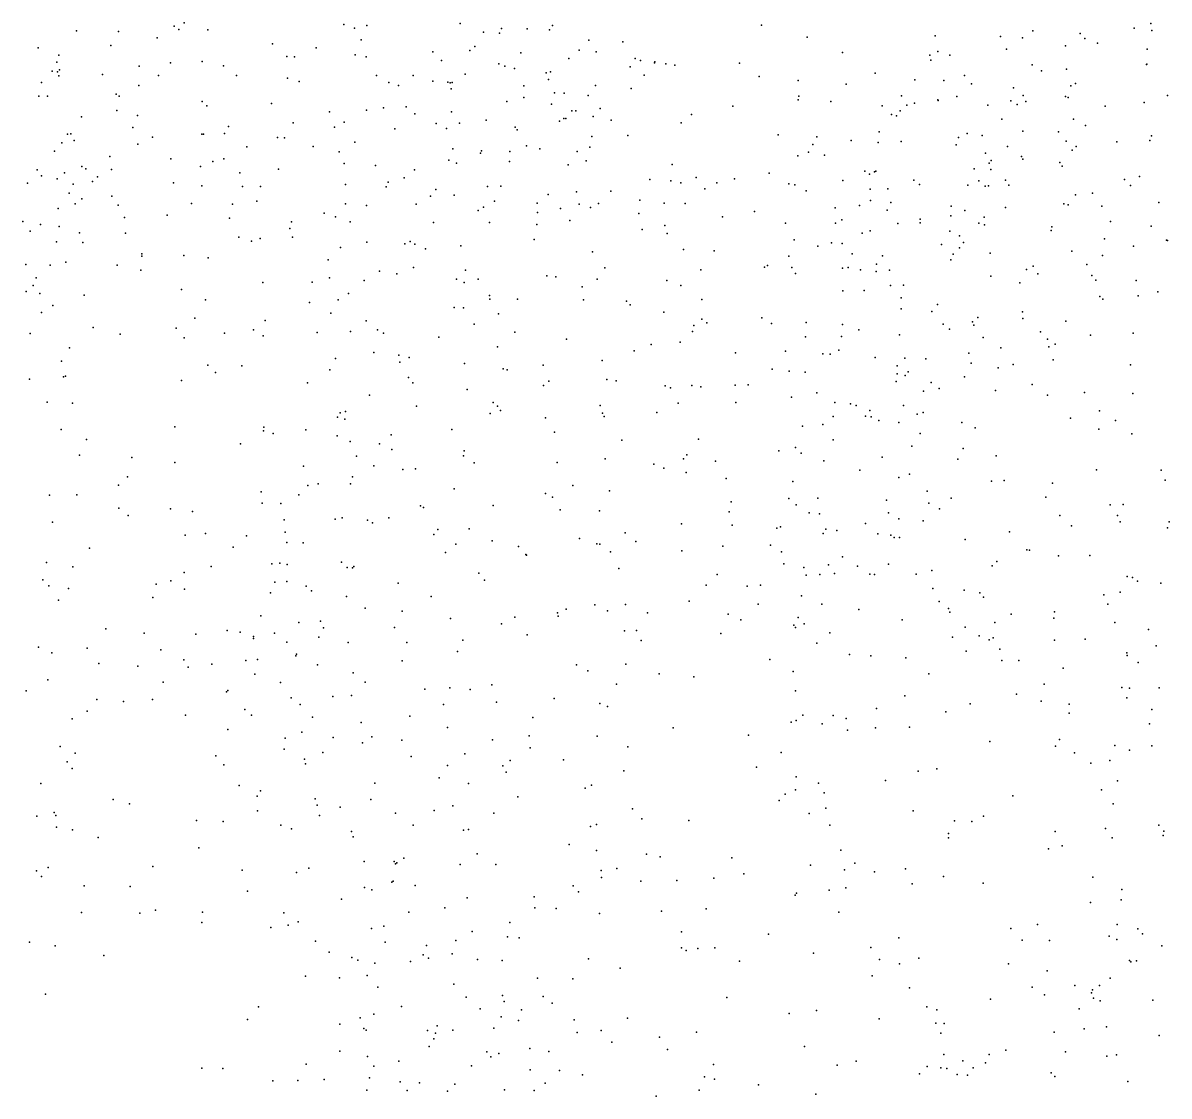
# Model space of a CAD drawing. Header units: metres. Extents: x -25 to 25, y -27.7 to 27.8.
# Drawn here: x -14.642 to -11.815, y -2.639 to 0.009 of the extents above; entities that cross this region are included whole.
import ezdxf

# ---------------------------------------------------------------- set-up
doc = ezdxf.new("R2010")
doc.units = ezdxf.units.M

msp = doc.modelspace()

# ---------------------------------------------------------------- linework, layer by layer
for p in [(-14.2688, 0.0004, -1.5352), (-14.2443, 0.0085, 16.558), (-13.8502, 0.0046, -5.1014), (-13.794, 0.0018, 13.2929), (-13.5634, 0.0071, -6.0181), (-13.3355, 0.0024, 6.658), (-12.8202, 0.003, 13.7096), (-11.8592, 0.0067, 14.2783), (-14.5099, -0.0108, 5.4846), (-14.4066, -0.0124, -3.3432), (-14.3113, -0.0279, -3.5133), (-14.2577, -0.0073, -4.7317), (-14.1858, -0.0085, 14.4868), (-13.8238, -0.0041, -5.2727), (-13.5057, -0.0141, 15.2332), (-13.4662, -0.0164, 9.6642), (-13.4613, -0.0054, 7.7925), (-13.3985, -0.0057, 10.0644), (-13.343, -0.0083, 6.3641), (-12.7075, -0.0265, -4.2184), (-12.3919, -0.0232, 11.1503), (-12.2307, -0.0253, -7.9988), (-12.176, -0.0279, 13.2302), (-12.1508, -0.0108, -8.1412), (-12.0337, -0.0174, 6.2112), (-11.9008, -0.0041, 3.8887), (-11.8572, -0.0099, -4.602), (-14.6044, -0.053, 14.3024), (-14.4256, -0.0468, -5.0975), (-14.0262, -0.0428, 16.4216), (-13.9187, -0.0529, -2.5521), (-13.8075, -0.0331, -5.4372), (-13.5274, -0.0495, 15.529), (-13.2457, -0.0344, 10.5183), (-13.1625, -0.0384, -3.6591), (-12.2153, -0.056, 4.7397), (-12.0702, -0.0484, -8.3495), (-12.0222, -0.0299, 5.5567), (-11.9912, -0.0417, 12.8764), (-11.8688, -0.0559, -8.6937), (-14.5532, -0.0707, -1.51), (-13.9914, -0.074, -1.8293), (-13.9722, -0.0751, -2.2142), (-13.8222, -0.0705, -2.7669), (-13.795, -0.0753, 16.1619), (-13.6309, -0.063, 15.8213), (-13.6094, -0.0842, 9.6582), (-13.5396, -0.0592, 9.8363), (-13.4135, -0.0656, 9.5225), (-13.2952, -0.0789, 10.295), (-13.2702, -0.0589, -3.5294), (-13.2283, -0.0631, 10.9587), (-13.1321, -0.0792, 9.1105), (-13.1187, -0.0838, -6.4036), (-12.6203, -0.0643, 5.5666), (-12.405, -0.0713, -7.2929), (-12.4025, -0.0835, 13.5982), (-12.3854, -0.0621, 10.3761), (-12.3558, -0.0711, 10.0563), (-14.5697, -0.1101, 3.4493), (-14.5583, -0.0883, -5.3066), (-14.5567, -0.1119, -3.2954), (-14.5522, -0.1069, 3.9672), (-14.3551, -0.0984, -4.9469), (-14.2778, -0.0901, 5.127), (-14.1996, -0.0865, -3.7322), (-14.1471, -0.0972, 13.0363), (-13.4683, -0.0923, -3.2356), (-13.4536, -0.0982, 13.634), (-13.4293, -0.1038, 7.5553), (-13.3404, -0.1124, 7.0197), (-13.144, -0.1001, -4.1978), (-13.0837, -0.09, 8.9335), (-13.083, -0.0874, 5.9029), (-13.0559, -0.0922, 8.5674), (-13.0341, -0.096, 13.7525), (-12.8746, -0.0906, -6.52), (-12.1525, -0.0948, 6.1205), (-12.1293, -0.1098, 3.9072), (-12.0679, -0.1052, 9.5038), (-11.8704, -0.0944, 9.3456), (-11.8691, -0.093, 12.9603), (-14.5961, -0.1388, 16.6734), (-14.5538, -0.1223, 3.7598), (-14.4461, -0.1187, 4.6483), (-14.308, -0.1214, 14.4525), (-14.1152, -0.1208, -4.3256), (-13.9897, -0.1275, -5.0157), (-13.9607, -0.1358, -2.0599), (-13.7698, -0.1209, 14.7804), (-13.7391, -0.1383, -4.4832), (-13.6793, -0.1213, 14.9056), (-13.6308, -0.135, -5.9496), (-13.5935, -0.1373, 15.0858), (-13.588, -0.1389, -4.383), (-13.5834, -0.1387, -3.0082), (-13.5509, -0.1182, 7.9909), (-13.3515, -0.1145, 7.2022), (-13.3454, -0.1307, 6.5233), (-13.1097, -0.1207, 11.1548), (-12.8261, -0.1233, 5.7281), (-12.7297, -0.1337, 11.4469), (-12.5397, -0.1153, 11.4492), (-12.4421, -0.1316, 10.6064), (-12.37, -0.1334, -7.8942), (-12.3193, -0.1214, -4.4046), (-12.045, -0.1409, 13.1769), (-14.412, -0.1676, -1.7211), (-14.3564, -0.1456, 13.023), (-13.7152, -0.1462, 13.4139), (-13.5854, -0.1538, 15.6667), (-13.4061, -0.1468, -4.2881), (-13.331, -0.1636, 6.3065), (-13.3069, -0.1649, 13.7086), (-13.2298, -0.1459, 8.3796), (-13.1417, -0.1532, 8.7866), (-12.6113, -0.1428, 13.7843), (-12.3022, -0.142, 9.7439), (-12.1982, -0.1518, -3.9877), (-12.0565, -0.1469, -8.5266), (-14.6033, -0.1721, -1.6203), (-14.5819, -0.1724, 3.3054), (-14.4044, -0.1724, 5.2367), (-14.1996, -0.1852, -1.8003), (-14.1882, -0.1961, 14.5338), (-14.0293, -0.1904, -4.8329), (-13.4483, -0.185, -6.1733), (-13.4063, -0.1752, 9.262), (-13.338, -0.1917, -3.3745), (-13.2477, -0.1704, 10.606), (-12.8909, -0.1971, 11.3515), (-12.7297, -0.181, -4.1711), (-12.7282, -0.1725, 5.616), (-12.6486, -0.185, -4.0161), (-12.5224, -0.1957, -4.3155), (-12.4747, -0.1717, -7.6574), (-12.4613, -0.1943, -7.2143), (-12.4423, -0.1895, -6.9943), (-12.3853, -0.1808, 13.7505), (-12.384, -0.183, -4.0258), (-12.3378, -0.1728, 4.952), (-12.2615, -0.1947, -8.1909), (-12.2047, -0.184, 9.5763), (-12.1893, -0.1926, 4.2153), (-12.1746, -0.1705, 13.4364), (-12.1676, -0.1853, 6.2622), (-12.0697, -0.1729, 5.2857), (-12.0632, -0.1755, -4.5427), (-11.9719, -0.1968, 4.8969), (-11.8762, -0.188, 4.7051), (-11.8185, -0.1705, 6.5156), (-14.4979, -0.2228, -3.4534), (-14.4102, -0.2077, 4.8783), (-14.3595, -0.2201, 5.0595), (-13.8855, -0.2104, -2.3988), (-13.7943, -0.2067, 9.6951), (-13.7528, -0.2013, -5.789), (-13.6965, -0.1984, 9.5075), (-13.6751, -0.2156, -2.7881), (-13.5845, -0.2106, 13.5393), (-13.2877, -0.2082, 10.4583), (-13.2778, -0.2084, -4.1972), (-13.2355, -0.2226, 8.5868), (-13.2178, -0.2022, 6.0173), (-12.9925, -0.2171, -6.4773), (-12.4991, -0.2174, -7.4279), (-12.4868, -0.221, 10.8529), (-12.4782, -0.2087, 13.8724), (-14.3711, -0.2498, -4.8245), (-14.1352, -0.2467, -4.2148), (-13.9756, -0.2381, 16.3363), (-13.8735, -0.2487, -4.5007), (-13.8498, -0.2362, 13.2782), (-13.725, -0.2527, 9.8316), (-13.6226, -0.2395, 9.3221), (-13.5973, -0.2515, 15.43), (-13.5652, -0.2386, -6.0534), (-13.4992, -0.2312, 7.6831), (-13.4278, -0.2484, 9.1025), (-13.3182, -0.2337, 8.952), (-13.3077, -0.2276, 6.6588), (-13.3024, -0.2272, -6.3043), (-13.1906, -0.231, 11.0076), (-13.018, -0.2379, 13.8572), (-12.2272, -0.2289, 13.6397), (-12.0507, -0.2291, 13.3231), (-12.0211, -0.2449, 9.3751), (-14.5322, -0.2657, 5.2272), (-14.5244, -0.2651, -5.0673), (-14.516, -0.2814, 4.6377), (-14.3229, -0.2735, -4.6768), (-14.201, -0.2655, -3.8323), (-14.1967, -0.2662, -4.4496), (-14.1445, -0.2643, -4.0177), (-14.0144, -0.2743, -2.1899), (-13.9966, -0.2746, -5.306), (-13.4229, -0.255, 7.485), (-13.2383, -0.2717, 10.7445), (-13.1501, -0.2695, -3.583), (-12.7787, -0.2674, 13.9952), (-12.6832, -0.2725, -6.6478), (-12.5986, -0.2819, 14.031), (-12.5297, -0.2599, 5.2876), (-12.3344, -0.2743, 9.6604), (-12.313, -0.2644, 13.8615), (-12.2757, -0.2695, 4.7424), (-12.1753, -0.2581, -8.3938), (-12.0877, -0.2605, -3.9202), (-11.8617, -0.2813, -3.744), (-11.8577, -0.2704, 13.2454), (-14.5644, -0.308, -1.8852), (-14.5461, -0.2872, 3.5383), (-14.3591, -0.2906, -1.9962), (-14.09, -0.297, 13.1414), (-13.9264, -0.2964, -5.4684), (-13.8619, -0.3094, 16.1797), (-13.8236, -0.2854, -5.6479), (-13.5815, -0.3019, 9.1127), (-13.5105, -0.3068, 10.087), (-13.4408, -0.309, 8.8958), (-13.4001, -0.2948, 10.2429), (-13.3667, -0.3018, 8.6551), (-13.2751, -0.3086, 6.4941), (-13.2439, -0.2982, -3.4485), (-12.7044, -0.3105, 11.4185), (-12.6932, -0.2913, 5.4617), (-12.5326, -0.2867, -6.8269), (-12.4754, -0.2843, 10.3703), (-12.3396, -0.2924, -8.0999), (-12.213, -0.2963, 3.8754), (-12.0681, -0.2829, 13.4811), (-12.0538, -0.305, 3.7778), (-12.0439, -0.296, -8.6667), (-11.9435, -0.2847, -4.5688), (-14.428, -0.3206, 13.0976), (-14.277, -0.3266, -2.1562), (-14.1739, -0.3332, 14.6185), (-14.1463, -0.3267, -4.9491), (-13.8496, -0.3386, 9.4695), (-13.5917, -0.3297, 7.8087), (-13.5729, -0.3374, 8.2142), (-13.5135, -0.3131, -4.2651), (-13.4418, -0.3336, 13.6551), (-13.253, -0.3314, 6.2992), (-12.7301, -0.3193, -3.9597), (-12.6645, -0.3176, -4.2099), (-12.2674, -0.3127, 6.1832), (-12.2587, -0.3378, 5.6296), (-12.2537, -0.3309, 9.5268), (-12.1785, -0.3209, 13.764), (-12.1752, -0.3279, 5.3737), (-12.0837, -0.3359, 5.0609), (-14.607, -0.3536, -3.485), (-14.5396, -0.3609, -2.1202), (-14.4972, -0.3459, 3.7106), (-14.4867, -0.3516, 4.8427), (-14.4234, -0.3533, -2.2925), (-14.2042, -0.3457, 16.4781), (-14.1068, -0.3612, -2.3121), (-14.0118, -0.3525, 14.7335), (-13.7722, -0.343, 16.0375), (-13.6762, -0.3537, 15.2198), (-13.297, -0.3413, 7.1166), (-13.0404, -0.3406, -3.6877), (-12.8013, -0.362, -6.5964), (-12.5647, -0.3569, -3.9997), (-12.554, -0.3645, 11.1211), (-12.5409, -0.3586, -7.3339), (-12.5381, -0.3572, -7.6459), (-12.2955, -0.3513, 5.8246), (-12.254, -0.3531, 4.5541), (-12.0779, -0.3452, 13.6359), (-14.6312, -0.3865, 14.2937), (-14.5966, -0.3683, 16.6476), (-14.5579, -0.3764, 4.2817), (-14.5184, -0.3891, -2.5223), (-14.4707, -0.3829, -4.7741), (-14.458, -0.3715, -3.5753), (-14.2711, -0.3859, -2.6097), (-14.2008, -0.3934, -4.2662), (-14.1003, -0.3949, -5.2045), (-14.0561, -0.3953, -2.5611), (-13.846, -0.3902, -2.4229), (-13.746, -0.3954, 9.2086), (-13.7408, -0.3839, -5.8409), (-13.702, -0.3736, 9.9327), (-13.4962, -0.3953, -2.8447), (-13.4634, -0.3941, -6.1778), (-13.0952, -0.3774, 5.9396), (-13.0437, -0.3812, 13.9674), (-13.0193, -0.386, 6.5848), (-12.9812, -0.373, 11.279), (-12.9301, -0.3863, 6.7125), (-12.8866, -0.3764, 14.0633), (-12.7527, -0.3882, 6.7922), (-12.7375, -0.3907, 6.4679), (-12.619, -0.3802, 6.5883), (-12.4446, -0.3795, 5.0415), (-12.4305, -0.3902, 6.5833), (-12.3113, -0.3917, 6.3357), (-12.2838, -0.3808, -8.2978), (-12.2683, -0.3945, 4.0239), (-12.2603, -0.3932, 4.3877), (-12.2184, -0.3792, 13.9621), (-12.2096, -0.3914, 6.5285), (-11.9242, -0.3773, 4.6693), (-11.9096, -0.3925, 13.3771), (-11.8875, -0.3701, 6.6096), (-14.5281, -0.4114, 4.1152), (-14.4226, -0.4192, -4.6286), (-13.6367, -0.4184, -4.2905), (-13.6239, -0.4022, 8.0836), (-13.5781, -0.4167, 8.8694), (-13.3461, -0.4146, -4.1672), (-13.2766, -0.4082, -6.3332), (-13.1915, -0.4064, 10.9619), (-12.96, -0.4004, 6.4364), (-12.7096, -0.4054, 14.166), (-12.552, -0.4017, 10.9583), (-12.5084, -0.4009, 6.83), (-12.0457, -0.4152, 4.8583), (-12.0032, -0.4116, 9.3203), (-14.5552, -0.4492, 4.7415), (-14.5136, -0.438, 3.8742), (-14.4972, -0.4251, 4.983), (-14.4071, -0.4408, 14.5072), (-14.2263, -0.4373, -4.0927), (-14.1251, -0.4388, -2.7034), (-14.065, -0.4315, 16.3634), (-13.8464, -0.4374, -5.6673), (-13.7949, -0.4419, 15.069), (-13.672, -0.4382, 15.6969), (-13.5059, -0.4458, 10.1941), (-13.4785, -0.4314, 8.4994), (-13.3732, -0.4358, 10.361), (-13.3158, -0.4489, 7.3436), (-13.2698, -0.4387, 13.8485), (-13.2417, -0.4469, -3.3104), (-13.2221, -0.4368, 10.8129), (-13.1204, -0.4284, 6.9723), (-13.0604, -0.436, -4.1167), (-13.0083, -0.4372, 5.7887), (-12.6385, -0.4477, 6.9769), (-12.5784, -0.4417, -6.8477), (-12.5511, -0.4295, 14.2017), (-12.5006, -0.4347, 10.2252), (-12.3525, -0.4432, 6.079), (-12.2177, -0.4466, 6.7463), (-12.0738, -0.4376, 13.8004), (-12.0637, -0.4398, 6.6735), (-11.9808, -0.4433, -4.5145), (-11.8396, -0.4348, -8.9581), (-14.3912, -0.4716, 16.5424), (-14.2865, -0.4659, -3.9337), (-14.1325, -0.4732, -4.675), (-13.8992, -0.4608, -2.6143), (-13.8712, -0.4695, 9.5706), (-13.5187, -0.4541, 8.7249), (-13.373, -0.4592, -3.0101), (-13.2928, -0.4789, 10.5404), (-13.123, -0.4617, -6.4226), (-12.9159, -0.4696, 5.6049), (-12.837, -0.4566, 7.0073), (-12.6215, -0.4774, 5.1889), (-12.5101, -0.4532, 6.2358), (-12.4285, -0.4756, -8.0747), (-12.3526, -0.4671, -4.4081), (-12.3185, -0.4541, 14.1366), (-12.2709, -0.471, 5.5416), (-14.6422, -0.4815, -4.9425), (-14.624, -0.5055, 5.037), (-14.5987, -0.4891, 3.6503), (-14.5526, -0.4936, 14.3984), (-13.9835, -0.4986, 14.892), (-13.9798, -0.4825, 13.2559), (-13.835, -0.482, 9.3749), (-13.6294, -0.484, 13.4748), (-13.4915, -0.4841, 7.6355), (-13.3747, -0.4887, 13.7444), (-13.1144, -0.5009, 7.1542), (-13.0586, -0.4913, 11.1585), (-12.7607, -0.4852, 11.4073), (-12.6371, -0.4855, -3.8604), (-12.5523, -0.5045, -7.0102), (-12.4841, -0.4862, 9.863), (-12.4285, -0.4842, 9.6965), (-12.3554, -0.505, 4.673), (-12.2842, -0.485, -3.8942), (-12.2701, -0.4897, 6.9238), (-12.105, -0.5034, 5.0015), (-12.1041, -0.4945, 3.6779), (-11.9593, -0.4811, -8.8625), (-11.8584, -0.4927, 3.7123), (-14.5594, -0.5318, -4.61), (-14.5027, -0.5094, -3.6844), (-14.4941, -0.5327, 13.2091), (-14.3891, -0.5099, -4.3952), (-14.1099, -0.5197, 14.7867), (-14.0784, -0.53, -2.8394), (-14.0569, -0.5229, -5.3514), (-13.9774, -0.5202, -5.5047), (-13.7938, -0.5326, 15.1984), (-13.6997, -0.5366, 15.5738), (-13.6865, -0.5305, -5.9218), (-13.3809, -0.5255, 7.4849), (-13.0531, -0.5109, -3.534), (-12.7392, -0.5266, 6.16), (-12.6476, -0.5339, 11.1664), (-12.6214, -0.5354, 10.9954), (-12.5714, -0.5104, 10.8336), (-12.3318, -0.5164, 3.917), (-12.322, -0.5335, 5.7645), (-11.9736, -0.524, 4.6741), (-11.8209, -0.5272, 6.7477), (-11.8183, -0.5284, 4.4743), (-14.3491, -0.5607, -4.1593), (-14.2453, -0.5654, 16.4648), (-13.8585, -0.5457, 9.8287), (-13.6751, -0.5376, -2.6285), (-13.6491, -0.5486, 8.9245), (-13.5622, -0.5417, -6.0732), (-13.2366, -0.5563, -3.1955), (-13.0127, -0.55, 14.1676), (-12.9365, -0.5538, -6.5378), (-12.681, -0.5425, -6.7537), (-12.5961, -0.5611, -7.3055), (-12.3762, -0.5383, 5.9556), (-12.3472, -0.5616, 4.4358), (-12.3315, -0.5461, -8.2655), (-12.2556, -0.5592, -8.4172), (-12.0548, -0.5545, -4.42), (-11.9785, -0.5651, 13.8344), (-11.9022, -0.5424, 13.6082), (-14.6353, -0.5873, 3.7879), (-14.5748, -0.5891, 4.835), (-14.5365, -0.5812, -2.8812), (-14.4099, -0.5893, -3.9545), (-14.3488, -0.5672, -2.9235), (-14.1854, -0.5709, -4.7868), (-13.889, -0.5756, 16.1396), (-12.8125, -0.5936, -3.6926), (-12.8055, -0.5899, 14.2961), (-12.7528, -0.5669, 7.1817), (-12.5363, -0.5868, 6.0715), (-12.5216, -0.5656, 10.475), (-12.3528, -0.5761, 4.23), (-12.1496, -0.5911, 9.3756), (-12.0174, -0.5871, 6.9128), (-14.6099, -0.6205, 4.1945), (-14.3517, -0.601, 14.6279), (-13.8862, -0.6201, 9.6336), (-13.7628, -0.6037, 15.3497), (-13.7196, -0.61, 9.0991), (-13.679, -0.5945, 10.0669), (-13.5504, -0.6014, 7.816), (-13.3495, -0.6155, 13.8768), (-13.3277, -0.6179, -2.9874), (-13.2064, -0.5957, 7.3379), (-12.9695, -0.6004, 11.2491), (-12.7448, -0.5945, 5.2237), (-12.7361, -0.6099, 11.301), (-12.6203, -0.5968, -7.4958), (-12.6064, -0.5944, 14.3243), (-12.5759, -0.6005, -7.1315), (-12.5369, -0.6049, -7.8612), (-12.5041, -0.6015, 10.0311), (-12.2541, -0.6161, 3.7094), (-12.1661, -0.5996, 14.1412), (-12.1384, -0.6106, 7.0337), (-12.0054, -0.6147, -3.8564), (-14.6167, -0.6393, 16.5933), (-14.2509, -0.6487, 13.2477), (-14.0504, -0.6318, 16.3028), (-13.9283, -0.6312, -2.8481), (-13.8002, -0.627, 13.3562), (-13.5727, -0.6233, 10.1773), (-13.5533, -0.6314, 8.0122), (-13.5189, -0.6233, -2.7463), (-13.2622, -0.6428, 10.6156), (-13.2252, -0.6235, 14.0532), (-13.0533, -0.6268, -3.4156), (-13.0192, -0.6392, 7.3126), (-12.5018, -0.6395, 10.2564), (-12.4699, -0.6382, 9.8328), (-12.1823, -0.6327, 5.1375), (-11.9953, -0.6257, 9.3046), (-11.8954, -0.6272, -4.2457), (-14.634, -0.654, 14.3628), (-14.6004, -0.6588, 4.6452), (-14.4912, -0.6629, -4.1612), (-14.1919, -0.6741, -5.0251), (-13.8645, -0.6749, -5.685), (-13.839, -0.6591, 9.3741), (-13.4915, -0.6639, 8.2347), (-13.49, -0.6731, 8.5789), (-13.422, -0.6727, 10.3613), (-13.2588, -0.6745, 7.5022), (-13.1529, -0.6774, -4.0936), (-12.9671, -0.6734, 5.5679), (-12.6193, -0.6521, 10.7835), (-12.5669, -0.6512, 4.9696), (-12.4755, -0.6697, -3.7723), (-11.9851, -0.6665, 13.9672), (-11.9783, -0.6728, -4.1032), (-11.8911, -0.6649, -8.9287), (-11.8421, -0.6551, 9.2353), (-14.5964, -0.7056, -2.9554), (-14.568, -0.6884, -4.0287), (-13.935, -0.6812, 15.084), (-13.5784, -0.6934, -6.0471), (-13.5551, -0.6942, 8.7669), (-13.1444, -0.6865, -6.4081), (-13.0614, -0.7049, 10.9634), (-12.4755, -0.6971, -8.0499), (-12.3998, -0.7031, 4.3083), (-12.386, -0.6864, 4.0159), (-12.1758, -0.7043, -8.5198), (-14.2177, -0.72, 16.4118), (-14.0445, -0.7253, -3.0116), (-13.8823, -0.7071, 9.7875), (-13.7954, -0.7263, 15.9729), (-13.5291, -0.7345, 13.6843), (-13.4685, -0.7088, 8.4223), (-12.9669, -0.7221, -4.0957), (-12.9553, -0.7316, 11.1333), (-12.8192, -0.7185, -3.5163), (-12.7951, -0.7329, 5.8971), (-12.7099, -0.7308, 10.9685), (-12.3718, -0.7345, -8.2297), (-12.2994, -0.7289, 7.2288), (-12.2865, -0.7182, 5.4442), (-12.1753, -0.7202, -3.8574), (-12.069, -0.7273, 14.122), (-14.6244, -0.7575, 4.3561), (-14.4687, -0.7427, 14.5793), (-14.4022, -0.759, 16.495), (-14.2638, -0.7448, 14.7678), (-14.1445, -0.757, -4.717), (-14.0734, -0.7485, 13.3032), (-14.0492, -0.763, -4.5753), (-13.9164, -0.7552, -4.4215), (-13.834, -0.7528, 15.289), (-13.7675, -0.7489, 9.2374), (-13.753, -0.757, -4.2935), (-13.4283, -0.7539, 7.7549), (-12.9903, -0.7525, -3.3297), (-12.9867, -0.7378, -6.4891), (-12.6203, -0.7355, -7.2207), (-12.5796, -0.7485, -7.7956), (-12.4794, -0.7605, 10.0039), (-12.3566, -0.7472, 5.6938), (-12.2958, -0.7373, -3.7462), (-12.1317, -0.7533, -4.0879), (-12.0082, -0.7617, 4.6728), (-11.903, -0.7569, 3.6223), (-14.2442, -0.7679, -3.0947), (-13.6158, -0.7666, 13.4791), (-13.4712, -0.7902, 8.0948), (-13.3014, -0.7712, 7.6432), (-13.092, -0.7848, -3.1768), (-13.0203, -0.7787, 7.4663), (-12.7116, -0.7659, -6.7254), (-12.6228, -0.7648, -6.9725), (-12.2735, -0.7675, -8.3825), (-12.1144, -0.7715, 7.2112), (-12.1114, -0.7904, 3.5634), (-12.0957, -0.7838, 9.3879), (-14.5276, -0.7925, 13.2989), (-13.8713, -0.8191, -2.9604), (-13.7764, -0.8047, -5.8008), (-13.7147, -0.8106, 15.6996), (-13.6891, -0.8166, 9.0779), (-13.1338, -0.8004, 14.2593), (-12.8842, -0.8051, 11.0003), (-12.7605, -0.801, -4.1416), (-12.6688, -0.8077, 7.3945), (-12.651, -0.8089, -7.3991), (-12.6291, -0.7989, 4.9331), (-12.54, -0.8171, -7.9286), (-12.4662, -0.8186, -4.2082), (-12.415, -0.8197, 3.9076), (-12.3085, -0.806, -4.1652), (-12.2297, -0.793, 9.5004), (-14.547, -0.8258, -3.075), (-14.1862, -0.8353, 14.8856), (-14.1018, -0.837, -5.2784), (-13.885, -0.8469, 9.5136), (-13.7124, -0.8284, -2.843), (-13.5531, -0.8318, -4.142), (-13.457, -0.8449, 13.9168), (-13.4478, -0.8475, 8.2555), (-13.3584, -0.8353, -2.9082), (-13.2129, -0.8244, -4.0401), (-12.7937, -0.8459, 14.4108), (-12.4853, -0.8372, 10.3044), (-12.3024, -0.8309, 3.6203), (-12.2359, -0.8424, 5.2332), (-12.1995, -0.8337, 14.2881), (-12.1001, -0.8224, 4.8792), (-11.9097, -0.8346, 13.945), (-14.6257, -0.8701, 14.4656), (-14.5425, -0.8646, 4.9543), (-14.537, -0.8629, 4.7601), (-14.2513, -0.8735, 13.2948), (-14.1674, -0.8539, -4.9095), (-13.6909, -0.8658, 10.1164), (-13.345, -0.8751, 14.1034), (-13.2016, -0.8711, 7.7072), (-13.1782, -0.8739, 10.6054), (-12.7519, -0.8504, 5.0251), (-12.7126, -0.8529, 10.7257), (-12.4878, -0.8761, 4.4183), (-12.4853, -0.8571, -3.5424), (-12.4655, -0.8614, -8.0917), (-12.4586, -0.8523, 4.2548), (-12.3194, -0.8642, 9.6537), (-13.9403, -0.8796, 15.1559), (-13.6805, -0.8791, -5.8969), (-13.5458, -0.8956, 13.7505), (-13.358, -0.8862, 7.8556), (-13.058, -0.8863, 7.6121), (-13.0443, -0.8915, -6.4151), (-12.9923, -0.8858, 5.3306), (-12.9701, -0.889, 5.5419), (-12.8851, -0.8846, 5.1396), (-12.853, -0.8844, 10.7898), (-12.6834, -0.9043, -3.3746), (-12.4204, -0.9, 14.4046), (-12.4018, -0.8783, -3.7732), (-12.3819, -0.8935, -3.9931), (-12.243, -0.8981, 7.3345), (-12.152, -0.8831, -8.519), (-12.023, -0.903, 14.1663), (-14.5822, -0.9268, 4.4973), (-14.5202, -0.9296, 14.6026), (-13.787, -0.9096, -4.2903), (-13.482, -0.9276, -4.043), (-13.0257, -0.9294, 14.3763), (-12.883, -0.928, 5.7063), (-12.7461, -0.9143, 5.8094), (-12.6395, -0.9275, -7.043), (-12.6004, -0.9314, 4.724), (-12.1143, -0.9099, 9.4818), (-11.9041, -0.9056, 4.5385), (-13.8599, -0.9532, 15.2861), (-13.8465, -0.95, 13.3669), (-13.671, -0.9372, 13.4617), (-13.4895, -0.9549, 8.6446), (-13.471, -0.937, 10.2781), (-13.4639, -0.9475, -6.1147), (-13.2179, -0.9355, -6.3186), (-13.2122, -0.9544, -3.0468), (-13.0786, -0.9523, -3.1238), (-12.5862, -0.9349, 14.4642), (-12.5528, -0.9472, 10.4608), (-12.4696, -0.9353, 4.0297), (-12.4362, -0.9565, 5.6432), (-12.421, -0.9522, 3.7927), (-11.9858, -0.9479, 7.3094), (-14.2674, -0.988, -3.1762), (-14.0475, -0.9887, 16.2465), (-13.866, -0.9636, 16.0635), (-13.8482, -0.9688, -5.6772), (-13.3533, -0.9659, -3.9458), (-13.2083, -0.9619, 7.8347), (-12.7187, -0.9863, -4.0082), (-12.6686, -0.9822, -7.3513), (-12.643, -0.9622, -7.6866), (-12.5637, -0.9618, 4.5334), (-12.5493, -0.9631, 5.7665), (-12.5307, -0.9722, -7.9647), (-12.4814, -0.9767, 7.4567), (-12.3254, -0.9772, 9.8274), (-12.0574, -0.9668, 3.4845), (-11.9466, -0.9718, 9.4335), (-14.5475, -0.9942, -3.1444), (-14.0487, -0.9973, -4.6855), (-14.0251, -1.0039, -5.3923), (-13.944, -0.9953, -5.5512), (-13.8668, -1.0098, 9.3684), (-13.734, -1.0072, 9.1356), (-13.5837, -0.9947, 8.8701), (-13.331, -1.0006, 8.0091), (-12.4289, -1.0046, 10.1896), (-12.2932, -0.9902, -8.3233), (-11.988, -0.9936, -8.6598), (-11.9063, -1.0053, 3.5182), (-14.485, -1.0187, 4.6724), (-14.1057, -1.0301, -3.1575), (-13.8348, -1.0237, -3.0195), (-13.7626, -1.0293, 15.8613), (-13.7324, -1.0434, 15.6791), (-13.1648, -1.0203, -3.8695), (-12.9755, -1.0183, 5.133), (-12.7362, -1.0388, 4.8337), (-12.6433, -1.0197, 7.5393), (-12.4493, -1.0355, -3.3822), (-12.3221, -1.0413, 5.4142), (-14.503, -1.0579, 16.4517), (-14.3732, -1.0637, 14.8016), (-13.8194, -1.0599, 10.004), (-13.5549, -1.0595, -3.9742), (-13.5533, -1.0469, 10.1831), (-13.2059, -1.0668, 14.3376), (-13.0124, -1.0671, 5.5009), (-13.0042, -1.0567, -3.8524), (-12.9332, -1.0728, -6.4079), (-12.7769, -1.0473, 5.7041), (-12.7225, -1.0528, -3.2371), (-12.666, -1.0713, -6.9097), (-12.5224, -1.0622, -3.8599), (-12.3358, -1.0672, 9.9943), (-12.2413, -1.0589, 14.3902), (-14.2674, -1.0761, 13.308), (-13.9496, -1.0845, 15.2145), (-13.7765, -1.0838, 15.5261), (-13.7053, -1.0933, -4.0787), (-13.674, -1.0915, -2.9231), (-13.5286, -1.0768, 13.9352), (-13.3238, -1.0755, -2.9859), (-13.0853, -1.0799, -6.3287), (-13.0613, -1.0895, 5.2763), (-13.006, -1.1006, 10.4449), (-12.5774, -1.095, -7.8516), (-11.9939, -1.0936, 3.4196), (-11.8343, -1.0948, 9.4763), (-14.3845, -1.1115, 4.9339), (-13.9141, -1.1281, -4.329), (-13.8339, -1.1287, 13.3681), (-13.8293, -1.1111, 9.2212), (-12.9075, -1.1148, 7.8645), (-12.7424, -1.1225, -6.5688), (-12.4815, -1.1125, 3.9732), (-12.4553, -1.1047, -8.106), (-12.2523, -1.1214, 5.2462), (-12.2216, -1.1201, 3.468), (-12.1025, -1.1266, -8.4823), (-11.8244, -1.1196, -8.7119), (-14.5764, -1.1561, 14.6382), (-14.5094, -1.1554, 4.4862), (-14.4064, -1.1313, -3.1891), (-14.0545, -1.1483, -5.1641), (-13.9613, -1.1553, 9.7899), (-13.9394, -1.1322, 16.0849), (-13.5782, -1.141, 8.7712), (-13.3529, -1.1524, -6.1151), (-13.2851, -1.1326, -3.7896), (-13.1948, -1.1453, 10.3308), (-12.4115, -1.1463, 7.529), (-14.0519, -1.1762, -3.1638), (-14.0055, -1.177, -4.6042), (-13.6611, -1.1824, 8.9068), (-13.6536, -1.1868, 13.4883), (-13.4818, -1.1822, -5.992), (-13.3356, -1.1616, 14.2344), (-12.8945, -1.1725, 14.568), (-12.7524, -1.1644, 10.3564), (-12.7342, -1.1803, 14.601), (-12.681, -1.164, -7.0534), (-12.5117, -1.1689, -3.6227), (-12.407, -1.1763, 10.1958), (-12.3522, -1.1637, -8.2364), (-12.1184, -1.1615, 7.4479), (-11.9597, -1.1798, 14.2175), (-11.9275, -1.1797, 4.6294), (-14.4052, -1.1887, 16.3517), (-14.3829, -1.2062, 13.3173), (-14.2784, -1.1901, 14.9541), (-14.224, -1.1969, -3.1946), (-13.8717, -1.2157, 15.4094), (-13.8547, -1.2119, 15.9208), (-13.7394, -1.2124, -5.7282), (-13.3165, -1.1926, 10.2404), (-13.2197, -1.1949, -3.0824), (-12.9001, -1.1971, 10.3234), (-12.7021, -1.1997, -6.7471), (-12.6773, -1.2027, -7.4739), (-12.507, -1.1998, -3.2254), (-12.4816, -1.2151, -3.4208), (-12.3807, -1.1899, 14.5404), (-12.0844, -1.2067, 4.9107), (-11.9418, -1.2064, -8.5584), (-14.5694, -1.2228, 13.4409), (-13.9978, -1.2175, 9.5027), (-13.792, -1.2179, 15.716), (-13.78, -1.2242, 10.005), (-13.6182, -1.2409, -5.8496), (-13.5409, -1.239, 13.9716), (-13.0173, -1.2269, 5.0241), (-12.8923, -1.23, 4.9073), (-12.7826, -1.2375, -6.439), (-12.7729, -1.2347, 4.7905), (-12.6613, -1.2402, 10.2536), (-12.6343, -1.2431, 4.6277), (-12.5632, -1.2263, 4.3604), (-12.4211, -1.2197, 3.7404), (-12.0549, -1.2321, 9.7831), (-11.9352, -1.2221, 7.4707), (-11.8188, -1.2368, 14.0776), (-11.8145, -1.2219, 9.5828), (-14.2421, -1.2547, 16.2414), (-14.1919, -1.2508, 13.3111), (-14.0909, -1.2566, 16.1528), (-13.9954, -1.2472, 13.3272), (-13.6281, -1.2535, -3.8498), (-13.4845, -1.2692, -2.9476), (-13.2692, -1.2628, 14.3352), (-13.1565, -1.2494, -3.6887), (-13.1303, -1.271, 5.1847), (-12.6675, -1.2508, -3.1981), (-12.5329, -1.2514, 5.45), (-12.5013, -1.2547, -7.9984), (-12.4928, -1.2609, 14.6389), (-12.4797, -1.2611, 4.1076), (-12.3174, -1.2654, 10.098), (-12.208, -1.247, -8.3582), (-14.4779, -1.2871, 14.8413), (-14.1238, -1.2844, 15.1638), (-13.9915, -1.2729, 15.2896), (-13.951, -1.274, 9.2801), (-13.5995, -1.2974, 13.6403), (-13.5738, -1.2774, 10.0893), (-13.4193, -1.2827, 14.1761), (-13.2265, -1.2761, -6.141), (-13.2185, -1.2775, 8.1575), (-13.1926, -1.2961, 14.4945), (-13.0168, -1.2938, -6.2359), (-12.9157, -1.282, 14.6997), (-12.7977, -1.2794, 8.0069), (-12.7711, -1.2965, -3.6573), (-12.1657, -1.2912, 9.9356), (-12.1587, -1.2916, 7.5499), (-14.5839, -1.322, 5.1777), (-14.0278, -1.3257, -4.8766), (-14.0084, -1.3237, -5.182), (-13.9902, -1.3276, -4.34), (-13.8559, -1.3213, -3.0688), (-13.4012, -1.3024, -3.7069), (-13.4001, -1.3047, 10.1278), (-12.7652, -1.3256, 10.1663), (-12.6549, -1.3282, 5.3667), (-12.6205, -1.3083, -7.7076), (-12.507, -1.3264, 5.3122), (-12.2395, -1.3198, 5.1427), (-12.0873, -1.3062, -8.4446), (-12.0104, -1.3049, 4.7968), (-14.5191, -1.3328, 4.4278), (-14.2444, -1.3471, 5.0753), (-14.1774, -1.3321, 4.9213), (-13.8423, -1.3351, -5.5455), (-13.8292, -1.3358, 9.0481), (-13.8259, -1.3325, 13.3397), (-13.5173, -1.3486, 8.4992), (-13.1721, -1.3372, 10.16), (-12.9291, -1.3517, -3.5871), (-12.716, -1.335, -6.8379), (-12.7102, -1.3539, -7.1431), (-12.6761, -1.3518, -7.421), (-12.6399, -1.3495, 4.8746), (-12.5833, -1.3311, 10.1431), (-12.5525, -1.3512, 8.0056), (-12.541, -1.3522, -7.8827), (-12.4384, -1.3512, 4.2943), (-12.4, -1.3425, 3.9772), (-12.2509, -1.3309, 3.5855), (-14.593, -1.3654, 14.7418), (-14.5785, -1.3797, 13.474), (-14.3136, -1.3756, 13.2971), (-14.2772, -1.3673, 4.6886), (-14.0205, -1.3709, 15.9689), (-13.9909, -1.3692, 9.6344), (-13.9436, -1.3809, 15.7959), (-13.7166, -1.3735, -2.9803), (-13.5031, -1.366, -5.9034), (-12.9565, -1.3785, 5.0751), (-12.8558, -1.3807, -6.2932), (-12.8224, -1.3786, 5.3206), (-11.9176, -1.3573, -8.5385), (-11.9048, -1.3593, 9.7595), (-11.8926, -1.3681, 4.6989), (-11.8348, -1.3733, 14.2143), (-14.5298, -1.3865, -3.2808), (-14.3218, -1.4091, 5.2048), (-14.2434, -1.3883, 16.138), (-14.0311, -1.3974, -4.5954), (-13.93, -1.3925, 15.6417), (-13.844, -1.4066, 9.8897), (-13.6347, -1.4065, 13.475), (-12.7214, -1.405, 5.0108), (-12.3973, -1.3865, 7.9717), (-12.3201, -1.3904, 3.8034), (-12.2816, -1.3969, -8.2648), (-12.2725, -1.4075, 14.6672), (-11.9753, -1.4025, 14.3954), (-11.9348, -1.3953, 7.5833), (-14.5547, -1.4151, 16.2808), (-13.7982, -1.4354, 8.9016), (-13.302, -1.4372, -6.0153), (-13.2314, -1.4271, 14.6022), (-13.2, -1.4417, -3.118), (-13.1556, -1.4261, 8.2235), (-12.9981, -1.4181, 5.2886), (-12.8279, -1.4255, 10.0657), (-12.6711, -1.4248, 14.9353), (-12.5796, -1.4381, 5.1074), (-12.382, -1.4182, 14.7764), (-12.3584, -1.4357, 4.4055), (-11.9656, -1.4253, 3.1721), (-14.0555, -1.4537, 5.0292), (-13.9082, -1.4672, 13.3078), (-13.7064, -1.4426, -3.784), (-13.5876, -1.4603, 13.6868), (-13.429, -1.4569, 8.3444), (-13.3234, -1.4463, -3.6174), (-13.3213, -1.4548, 10.0383), (-13.1017, -1.4467, 14.8074), (-12.9019, -1.45, -3.4663), (-12.8713, -1.4639, -3.2415), (-12.7298, -1.4582, -6.555), (-12.4729, -1.464, 8.0896), (-12.3556, -1.4445, 4.6698), (-12.204, -1.4501, 3.7025), (-12.0988, -1.4597, 14.5597), (-12.0971, -1.4438, 4.9776), (-11.948, -1.47, 2.7479), (-14.4375, -1.4858, 4.4553), (-14.3428, -1.4968, 16.0916), (-14.1382, -1.4902, 13.2801), (-14.1061, -1.4945, 4.8313), (-14.0213, -1.497, -4.7741), (-13.9613, -1.4705, -3.1176), (-13.9009, -1.4837, 9.7653), (-13.7254, -1.4828, -5.6438), (-13.4613, -1.4739, 14.1882), (-13.1582, -1.4907, -6.0836), (-13.1281, -1.4905, -3.5095), (-12.9202, -1.4975, 14.9784), (-12.7403, -1.4772, -6.3846), (-12.7362, -1.4831, -7.04), (-12.7146, -1.4737, 8.1652), (-12.6511, -1.4955, -7.5268), (-12.3176, -1.4818, 4.1825), (-12.2445, -1.4708, 5.09), (-11.865, -1.4876, 2.9462), (-14.2159, -1.4995, 15.3095), (-14.0737, -1.5048, -4.31), (-14.0734, -1.5095, 15.5854), (-13.9914, -1.5188, -4.9831), (-13.9121, -1.5069, -3.94), (-13.8397, -1.5195, -5.4377), (-13.6952, -1.5197, 9.9055), (-13.5566, -1.5137, 8.4455), (-13.3978, -1.5008, 14.3665), (-13.117, -1.5147, 10.0231), (-12.6836, -1.5211, -7.3719), (-12.3489, -1.5065, -8.1715), (-12.2831, -1.5036, 4.923), (-12.2586, -1.5131, 3.9548), (-12.2483, -1.5084, 9.9893), (-12.0972, -1.514, -8.4061), (-12.0219, -1.5116, 3.4859), (-14.6036, -1.5312, 13.5108), (-14.5706, -1.5452, 4.3534), (-14.4833, -1.534, 16.1452), (-14.3022, -1.538, 5.3087), (-13.9687, -1.5526, 8.9954), (-13.9674, -1.5483, 9.6183), (-13.5701, -1.5419, -5.789), (-12.6029, -1.5496, 9.9586), (-12.5499, -1.5529, -7.7366), (-12.3154, -1.5409, 14.8561), (-12.2323, -1.5359, 4.5856), (-11.9188, -1.5456, 14.4896), (-11.9175, -1.5518, 9.8692), (-11.8463, -1.5279, 4.7499), (-14.4552, -1.5719, 15.0876), (-14.3586, -1.5778, -3.2763), (-14.245, -1.5628, 15.9172), (-14.2344, -1.5803, 15.454), (-14.1759, -1.5733, 4.6946), (-14.092, -1.5643, -4.5029), (-14.0637, -1.5617, -4.1587), (-13.9154, -1.5747, -5.2482), (-13.7064, -1.5651, 8.6119), (-13.2767, -1.5745, 14.7415), (-13.1544, -1.5732, 14.8984), (-12.7996, -1.5617, 9.9658), (-12.4643, -1.5574, -7.977), (-12.2272, -1.5638, 4.4266), (-12.1849, -1.5638, 4.7654), (-12.0755, -1.5827, 3.7694), (-11.891, -1.5687, 3.4235), (-14.0702, -1.5976, 9.4576), (-13.8275, -1.5947, 8.7669), (-13.2489, -1.59, 9.9694), (-13.0727, -1.5969, -3.2553), (-12.9868, -1.6045, 9.9612), (-12.7421, -1.591, -6.7725), (-12.4069, -1.5974, 14.9671), (-14.6342, -1.6386, -3.4607), (-14.5811, -1.612, 14.9048), (-14.296, -1.6174, 13.2447), (-14.137, -1.6379, -4.3561), (-14.0064, -1.6181, -3.1351), (-13.7981, -1.6175, -3.769), (-13.6503, -1.6348, -5.6738), (-13.589, -1.6319, -2.8776), (-13.5387, -1.636, 9.903), (-13.4851, -1.6238, 14.3267), (-13.1781, -1.6226, -3.1102), (-12.7365, -1.6391, 8.2825), (-12.123, -1.6229, 8.1376), (-11.9308, -1.6306, -8.4991), (-11.9123, -1.6321, 2.6086), (-11.8392, -1.6318, 3.5632), (-14.4601, -1.6604, -3.358), (-14.3944, -1.6653, 15.8524), (-14.3227, -1.6607, 15.6989), (-14.14, -1.6417, 9.2696), (-13.9802, -1.6561, 13.2628), (-13.8774, -1.6527, 9.6957), (-13.8313, -1.6502, 5.0905), (-13.4739, -1.6667, 8.3588), (-13.3312, -1.6582, -3.4974), (-12.4667, -1.6514, 8.266), (-12.1913, -1.6471, -8.3016), (-12.1299, -1.6643, 14.8005), (-11.9189, -1.6562, 2.8967), (-14.4837, -1.6893, 5.3945), (-14.095, -1.6849, 5.335), (-13.9584, -1.6723, 5.2633), (-13.6042, -1.6729, 13.6114), (-13.2193, -1.6705, 8.3037), (-13.2003, -1.6778, -5.9882), (-12.5361, -1.6825, 9.8595), (-12.3653, -1.6906, -8.0742), (-12.3056, -1.6712, 8.2491), (-12.061, -1.6722, 3.9035), (-12.061, -1.6944, 4.6813), (-11.8572, -1.6846, 8.0516), (-14.521, -1.7081, 15.9348), (-14.2407, -1.699, 5.4012), (-14.0784, -1.6993, -4.622), (-13.9281, -1.704, 4.9591), (-13.808, -1.7172, -5.3646), (-13.6878, -1.7018, 13.464), (-13.384, -1.7048, -5.8865), (-12.7465, -1.7161, -6.9941), (-12.7344, -1.7119, -6.2127), (-12.7184, -1.6988, -6.5132), (-12.6707, -1.7204, -7.358), (-12.6434, -1.6998, 15.1334), (-12.6109, -1.7071, -7.5232), (-11.8631, -1.72, 15.1679), (-14.1367, -1.7343, -4.2142), (-13.9545, -1.7413, -3.8749), (-13.7816, -1.7522, 8.5839), (-13.5946, -1.7292, 13.7614), (-13.393, -1.7496, -2.8201), (-13.2251, -1.7504, -3.3399), (-13.0379, -1.7299, 8.3056), (-12.8524, -1.7483, 9.8833), (-12.6081, -1.7357, 8.314), (-12.5388, -1.73, -7.6639), (-12.4552, -1.7287, 15.0748), (-14.5501, -1.7766, 15.0447), (-13.9955, -1.7557, -4.8395), (-13.8768, -1.7543, -5.1508), (-13.8041, -1.7669, 13.327), (-13.7073, -1.7608, -3.7002), (-13.4834, -1.7602, 14.5511), (-13.3905, -1.7798, 14.7388), (-13.15, -1.7773, -3.0553), (-12.2566, -1.7636, 14.9624), (-12.0947, -1.7753, -8.3713), (-12.0847, -1.7592, 4.2505), (-11.9485, -1.7735, 15.0461), (-11.8574, -1.7748, 9.8112), (-14.5131, -1.793, 15.2019), (-14.1664, -1.7996, -3.2066), (-13.9974, -1.7829, 8.9826), (-13.9477, -1.8076, 5.1186), (-13.9019, -1.791, -3.0356), (-13.6841, -1.8007, 8.4583), (-13.5517, -1.7944, -5.6826), (-13.3085, -1.8095, 14.8833), (-12.7718, -1.7913, 8.328), (-12.0477, -1.7915, 4.064), (-11.9124, -1.7852, 3.8566), (-14.5327, -1.8144, 4.3807), (-14.5205, -1.8307, 15.6823), (-14.1465, -1.8212, 4.7815), (-13.945, -1.8194, 13.2509), (-13.5946, -1.823, 14.2174), (-13.4579, -1.824, 9.8576), (-13.4399, -1.8108, -5.7882), (-13.1598, -1.8366, 15.0368), (-12.832, -1.8274, -6.0885), (-12.4336, -1.8375, -7.85), (-12.3878, -1.8314, 8.3426), (-12.0079, -1.8176, 4.5024), (-11.9605, -1.8109, 8.2275), (-13.6155, -1.8533, 14.0237), (-13.4501, -1.8396, 8.33), (-12.7342, -1.8507, -6.7509), (-12.5139, -1.8599, 15.1538), (-11.9414, -1.8609, -8.4643), (-14.5983, -1.8677, -3.5339), (-14.1084, -1.8721, -4.0579), (-14.0561, -1.8852, 5.2294), (-13.7739, -1.8671, -2.8933), (-13.543, -1.8679, -3.5756), (-13.2552, -1.8788, 8.3059), (-13.2392, -1.8718, -2.8524), (-12.7619, -1.8935, 9.7904), (-12.7359, -1.8835, -6.9404), (-12.6795, -1.8663, -6.4276), (-12.6657, -1.8906, -6.2585), (-11.9816, -1.8833, 9.7988), (-14.4194, -1.9073, 13.1213), (-14.3795, -1.9179, 5.3234), (-14.0644, -1.8987, 4.9913), (-13.921, -1.9054, -4.9524), (-13.9161, -1.9207, 8.7806), (-13.7839, -1.9068, 9.6227), (-13.5816, -1.9222, -2.6775), (-13.421, -1.9007, -2.6283), (-12.7763, -1.9094, 15.1991), (-12.1997, -1.8983, -8.2303), (-11.9523, -1.918, 4.6243), (-14.6079, -1.9483, 15.0532), (-14.5651, -1.9394, 15.2013), (-14.561, -1.9462, 15.5194), (-14.0634, -1.9352, -4.6314), (-13.9108, -1.9461, 9.2911), (-13.8592, -1.9259, 9.4884), (-13.7227, -1.9404, 13.5903), (-13.6274, -1.9345, 14.3209), (-13.4804, -1.9411, -5.6752), (-13.138, -1.9302, -5.926), (-12.7024, -1.9417, -7.1172), (-12.6612, -1.9286, 8.3583), (-12.4458, -1.9349, -7.7175), (-12.2721, -1.9483, -8.0942), (-14.559, -1.9753, 15.3668), (-14.2137, -1.9585, 5.2599), (-14.1478, -1.9612, -4.2637), (-14.0061, -1.97, -3.0708), (-13.6796, -1.9701, -3.6746), (-13.2422, -1.9739, -3.1255), (-13.2272, -1.969, 9.8821), (-13.1156, -1.955, -2.9435), (-12.9994, -1.9585, 15.1517), (-12.6512, -1.9703, -7.2749), (-12.344, -1.9594, 9.7375), (-12.3008, -1.9614, 8.3671), (-11.9712, -1.9783, 4.3374), (-11.8397, -1.9702, 4.0767), (-14.5199, -1.9816, 5.2513), (-14.4569, -2.0011, -3.4356), (-13.9798, -1.9795, 13.192), (-13.8317, -1.986, -3.7778), (-13.8272, -1.9989, 13.3965), (-13.5552, -1.983, 8.3309), (-13.5427, -1.9806, 14.6316), (-12.3587, -2.0019, -7.8311), (-12.3586, -1.9906, 15.0923), (-12.0957, -1.9861, 9.7565), (-11.9551, -2.0012, 4.1804), (-11.829, -1.996, 15.4021), (-11.8278, -1.9853, 9.7232), (-14.2086, -2.0258, 4.9019), (-13.2944, -2.0176, -2.4285), (-13.2269, -2.0328, 15.0026), (-12.6241, -2.0323, -6.4278), (-12.112, -2.0289, -8.2602), (-12.078, -2.021, 8.3529), (-13.8001, -2.0597, -2.822), (-13.726, -2.0602, 9.5246), (-13.7198, -2.0636, 14.105), (-13.7021, -2.0517, -5.2643), (-13.5213, -2.041, -3.4929), (-13.1038, -2.0416, -2.5479), (-13.0697, -2.0481, -2.7061), (-12.8932, -2.051, 8.3421), (-12.5896, -2.0638, 15.1845), (-14.6088, -2.083, 15.248), (-14.5799, -2.0744, 13.1171), (-14.3218, -2.0723, 5.2024), (-14.1009, -2.0812, -4.4404), (-13.9674, -2.0874, -3.9594), (-13.9367, -2.0761, -4.819), (-13.7228, -2.0653, 13.8013), (-13.5631, -2.0672, -5.4936), (-13.4757, -2.0672, 9.7731), (-13.2159, -2.0819, -5.8032), (-13.1773, -2.077, -2.3265), (-12.8639, -2.0906, 15.1811), (-12.6995, -2.0692, -6.8333), (-12.6153, -2.0803, -6.0463), (-12.5413, -2.0858, -7.3923), (-12.465, -2.0778, -7.5538), (-14.5965, -2.097, -3.5667), (-14.4909, -2.12, 4.6706), (-13.7317, -2.1107, 8.451), (-13.7289, -2.1088, 9.3716), (-13.6743, -2.1188, -2.5981), (-13.2846, -2.1197, 9.8433), (-13.2149, -2.099, 8.2795), (-13.1175, -2.1087, 9.8554), (-13.0292, -2.107, -5.8674), (-12.9377, -2.1007, 9.8137), (-12.4481, -2.1148, 15.1336), (-12.3707, -2.0969, -7.6916), (-12.2732, -2.1133, -7.9025), (-12.0025, -2.0982, 15.1753), (-14.3776, -2.1212, 12.999), (-14.0885, -2.133, 13.0728), (-13.7993, -2.1243, 8.8642), (-13.7812, -2.1295, 13.598), (-13.3811, -2.1469, -3.2231), (-13.2714, -2.1348, -3.0891), (-12.7366, -2.1432, 9.7547), (-12.7336, -2.1379, 8.3734), (-12.6532, -2.1303, -6.6821), (-12.6121, -2.125, -7.1922), (-11.9314, -2.129, 4.7372), (-13.8564, -2.153, 13.3978), (-13.6015, -2.1743, -5.3254), (-13.546, -2.1493, 14.6869), (-13.379, -2.1742, -5.6268), (-13.3269, -2.1761, -2.2345), (-12.9564, -2.1764, -2.4787), (-12.008, -2.1614, -8.238), (-11.9324, -2.1543, 8.3729), (-14.4976, -2.1853, -3.4652), (-14.3538, -2.1875, 4.9399), (-14.3152, -2.1802, -3.2896), (-14.1989, -2.1848, -3.1739), (-13.9986, -2.1866, -4.0857), (-13.6899, -2.1849, -5.1515), (-13.2195, -2.1878, 15.0054), (-13.067, -2.1821, 15.0991), (-12.6291, -2.1849, -7.0131), (-14.2009, -2.2106, 13.0002), (-14.0309, -2.2227, -4.2574), (-13.988, -2.2169, -2.9532), (-13.9633, -2.209, 13.2096), (-13.782, -2.2255, -4.9623), (-13.7519, -2.2192, 13.8712), (-13.5338, -2.2322, -2.3133), (-13.441, -2.21, 8.2757), (-13.0173, -2.2337, -2.2182), (-12.205, -2.2253, 9.6955), (-12.139, -2.2153, 8.4176), (-11.9429, -2.215, 4.3883), (-11.8918, -2.2258, 9.4635), (-14.6258, -2.2587, 4.9866), (-13.9206, -2.2562, -4.6925), (-13.7483, -2.2589, 8.7075), (-13.574, -2.255, 9.3919), (-13.4465, -2.2457, -5.4962), (-13.418, -2.2482, 9.7658), (-12.803, -2.2389, 15.1655), (-12.4814, -2.2478, -6.1987), (-12.1773, -2.2536, 15.0353), (-12.1095, -2.2544, -7.9907), (-11.9623, -2.2437, 4.9996), (-11.9431, -2.2526, 4.5757), (-11.8799, -2.2387, 9.1099), (-14.563, -2.2677, 4.8193), (-13.8869, -2.2838, -2.7918), (-13.6545, -2.2899, -3.7101), (-13.6467, -2.2675, 14.593), (-13.5829, -2.2873, -3.5424), (-13.0175, -2.2729, -2.8061), (-13.0062, -2.2797, -5.7476), (-12.9769, -2.2746, 8.3439), (-12.9352, -2.2732, -2.6299), (-12.6916, -2.2864, 8.3925), (-12.5502, -2.2719, -7.1133), (-11.832, -2.2678, 8.5824), (-14.4423, -2.2917, 12.8842), (-13.8309, -2.2966, -3.9492), (-13.8163, -2.3034, -4.8229), (-13.7741, -2.3105, 14.1092), (-13.686, -2.3063, -2.4218), (-13.6415, -2.2986, 8.9194), (-13.5203, -2.3017, 9.541), (-13.4598, -2.3043, -3.2512), (-13.2472, -2.3003, 9.8493), (-12.8743, -2.3055, 9.8035), (-12.5289, -2.3018, -6.5221), (-12.4799, -2.3121, -7.2691), (-12.4322, -2.2982, 9.7157), (-12.2108, -2.3125, -7.6813), (-11.9123, -2.3039, 8.7954), (-11.9091, -2.3076, 4.1765), (-11.8951, -2.3052, 15.3705), (-13.9452, -2.3424, -4.4144), (-13.7929, -2.3413, 13.6462), (-13.169, -2.3232, -5.6576), (-12.547, -2.3423, -6.9182), (-12.1156, -2.3293, 9.5882), (-13.861, -2.3472, 13.4211), (-13.767, -2.37, 13.8263), (-13.5788, -2.3622, -2.1907), (-13.3723, -2.3478, 8.3056), (-13.2857, -2.3493, -2.0695), (-12.4552, -2.3717, 8.463), (-12.1525, -2.3702, 8.5002), (-12.0466, -2.3656, 8.998), (-11.9858, -2.3658, 4.3855), (-11.9595, -2.3477, -8.0301), (-14.5862, -2.3871, 12.8389), (-13.5489, -2.3947, 8.3643), (-13.459, -2.3906, 9.294), (-13.359, -2.3928, -5.4289), (-12.9055, -2.3954, -5.6529), (-12.2552, -2.3993, 15.0334), (-12.122, -2.3889, 9.2639), (-12.0056, -2.3836, 4.8583), (-12.0033, -2.3761, 8.6517), (-12.0009, -2.3966, 15.2397), (-11.9843, -2.4034, -7.8723), (-11.8543, -2.4017, 5.3219), (-14.0612, -2.4184, -2.9298), (-13.7086, -2.4179, -3.8881), (-13.5145, -2.4237, -5.1812), (-13.4549, -2.4055, 9.6619), (-13.4125, -2.4258, -1.9741), (-13.3367, -2.4095, 15.0069), (-12.6846, -2.4273, 15.1237), (-12.4122, -2.4185, -6.1983), (-12.3875, -2.4261, -6.0456), (-12.0363, -2.4233, 5.1532), (-14.0883, -2.4499, 12.9693), (-13.8105, -2.4454, 14.3772), (-13.7767, -2.4367, 14.0141), (-13.4625, -2.4434, -3.1742), (-13.4195, -2.4522, 9.4499), (-13.282, -2.4507, 9.8122), (-13.151, -2.4466, 15.0861), (-12.7516, -2.4347, -5.6159), (-12.5294, -2.4481, 15.0968), (-12.3902, -2.4587, -7.1956), (-12.3691, -2.4593, 9.6909), (-13.8607, -2.4615, -2.5425), (-13.8008, -2.4715, -4.1673), (-13.7952, -2.4763, -2.3414), (-13.6441, -2.477, -4.9106), (-13.6247, -2.4831, -3.7748), (-13.6205, -2.4652, 14.8409), (-13.5816, -2.4759, -3.462), (-13.48, -2.4707, 8.9375), (-13.2748, -2.4818, 8.3962), (-13.2159, -2.477, -2.8883), (-12.9802, -2.4812, -2.6687), (-12.3779, -2.4832, -5.7385), (-12.0977, -2.4811, 15.0798), (-12.0241, -2.4723, 4.5341), (-11.9686, -2.4679, -7.703), (-13.6402, -2.5159, -1.9843), (-13.6288, -2.497, 8.5816), (-13.1896, -2.5054, -5.4482), (-13.0715, -2.4934, -2.043), (-12.7137, -2.5163, 9.7975), (-11.8393, -2.4893, 15.5829), (-13.8607, -2.5277, 13.3912), (-13.7922, -2.5406, 13.6396), (-13.4979, -2.5295, 8.7848), (-13.4881, -2.5414, -5.0642), (-13.4678, -2.5334, 15.0315), (-13.3917, -2.5213, 9.06), (-13.3451, -2.5283, 9.2781), (-13.0519, -2.5233, 8.452), (-12.3705, -2.5362, 8.5374), (-12.2584, -2.5359, 9.0914), (-12.2174, -2.5255, 8.6901), (-12.0697, -2.5293, -7.503), (-11.9682, -2.5397, 5.4479), (-11.9446, -2.5365, 15.4046), (-14.2012, -2.5695, 12.8293), (-14.1486, -2.5708, -2.9433), (-13.9437, -2.5597, 13.18), (-13.7762, -2.5648, -2.1141), (-13.7148, -2.5528, -4.6742), (-13.5351, -2.5639, -3.2857), (-12.9381, -2.5605, -2.2765), (-12.6334, -2.5625, -5.4404), (-12.5863, -2.5528, 8.5113), (-12.4113, -2.5654, -6.8592), (-12.3779, -2.5689, 9.5796), (-12.3624, -2.5701, -7.0567), (-12.3237, -2.5517, 9.4357), (-12.298, -2.5691, -5.6194), (-12.2678, -2.5564, -7.2468), (-14.0254, -2.6012, 12.9459), (-13.9636, -2.6004, -2.5734), (-13.8993, -2.5976, 14.2934), (-13.7875, -2.5937, 13.9223), (-13.3904, -2.5735, 8.4792), (-13.3182, -2.5755, 15.1204), (-13.2614, -2.5859, -5.267), (-12.9609, -2.5907, -2.1128), (-12.9356, -2.597, 9.9103), (-12.4303, -2.5838, -5.4563), (-12.3371, -2.5851, -6.214), (-12.3115, -2.5871, -5.9423), (-12.105, -2.5814, 4.6185), (-12.0966, -2.5899, 5.1694), (-13.7934, -2.6241, 14.8823), (-13.7119, -2.603, -4.3032), (-13.6941, -2.6246, -4.4811), (-13.6635, -2.6058, 15.0068), (-13.5946, -2.6263, -3.6387), (-13.5766, -2.6091, -1.8083), (-13.4538, -2.6231, 8.6535), (-13.381, -2.6248, 8.8786), (-13.354, -2.6066, 9.6482), (-12.974, -2.624, -2.611), (-12.8276, -2.611, -5.3895), (-11.9165, -2.6024, 3.9841), (-13.08, -2.6385, -2.7701), (-12.6856, -2.6334, 15.1097)]:
    msp.add_point(p)

doc.saveas('drawing.dxf')
